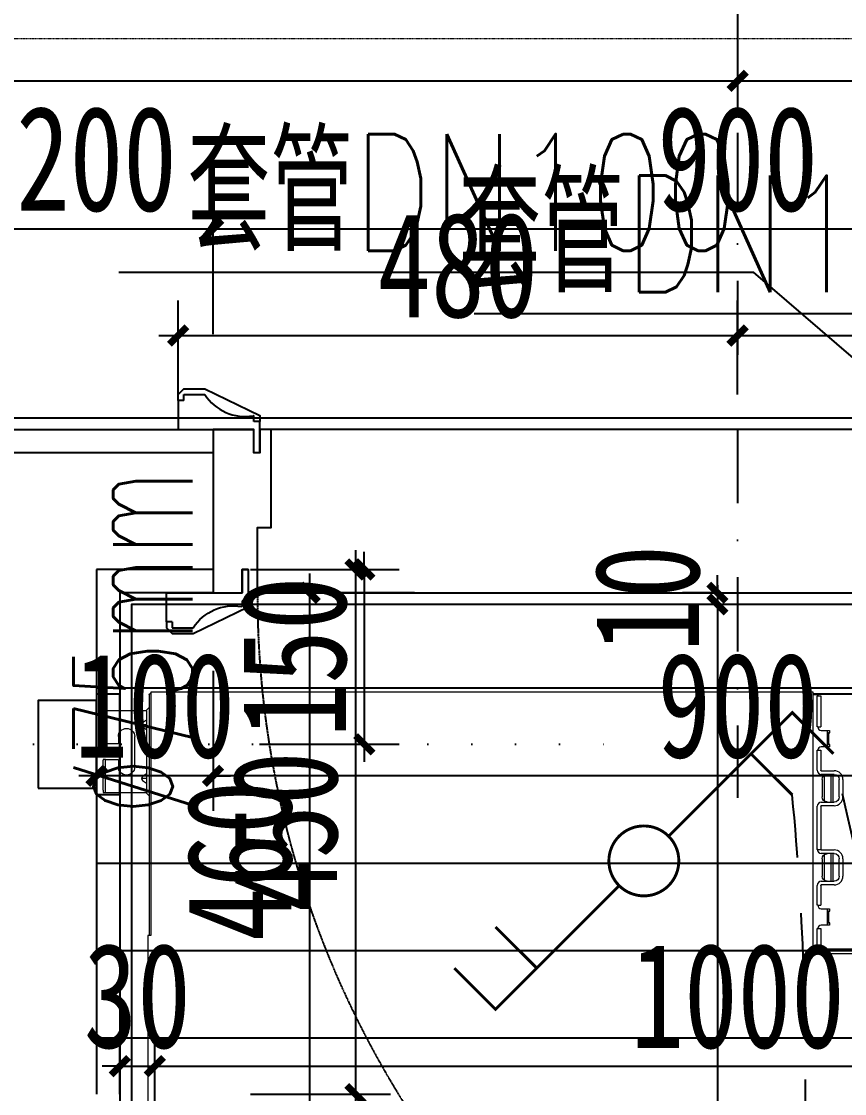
# Model space of a CAD drawing. Header units: millimetres. Extents: x -297 to 39764, y -29258 to 20315.
# Drawn here: x 18598 to 19304, y -23192 to -22272 of the extents above; entities that cross this region are included whole.
import ezdxf

# ---------------------------------------------------------------- set-up
doc = ezdxf.new("R2010")
doc.units = ezdxf.units.MM
for name, pattern in [('DASH', [0.35, 0.25, -0.1]), ('DASHDOT', [1, 0.5, -0.25, 0, -0.25]), ('DASHDOT2', [12.7, 6.35, -3.175, 0, -3.175]), ('DOT2', [0.125, 0, -0.125]), ('HIDDEN', [9.525, 6.35, -3.175])]:
    doc.linetypes.add(name, pattern=pattern)
doc.layers.get('Defpoints').update_dxf_attribs({"color": 250})
for name, color, linetype in [('.P-墙体尺寸标注', 252, 'Continuous'), ('.p-灯具连线', 6, 'Continuous'), ('.P-装饰轮廓', 180, 'Continuous'), ('.P-门', 4, 'Continuous'), ('.P-门套', 141, 'Continuous'), ('.PC-天花尺寸标注', 252, 'Continuous'), ('.PC-天花造型', 163, 'Continuous'), ('.PC-灯具尺寸标注', 252, 'Continuous'), ('.PC-综合天花虚线层', 14, 'DASHDOT2'), ('.ZD-强电开关', 183, 'Continuous'), ('.ZD-插座虚线层', 214, 'DASH'), ('.ZD-点位标注', 252, 'Continuous'), ('.ZT-空调.检修口', 52, 'Continuous'), ('0-设备', 1, 'Continuous'), ('A-Wall', 2, 'Continuous'), ('A-索引', 57, 'Continuous'), ('DUCT-新风标注', 3, 'Continuous'), ('空调套管', 1, 'Continuous')]:
    doc.layers.add(name, color=color, linetype=linetype)
doc.layers.add('ACS_DLJ_LNSG', color=4, linetype='DASHDOT', lineweight=20)
doc.layers.add('ACS_DLJ_SNJ', color=9, linetype='Continuous', lineweight=0)
doc.styles.add('_THVAC_DIM', font='SIMPLEX', dxfattribs={"width": 0.8, "height": 3.5, "bigfont": 'HZTXT'})
doc.styles.add('GOA_01_thin_0.75', font='romans.shx', dxfattribs={"width": 0.75, "bigfont": 'hzdx.shx'})
doc.styles.add('文字样式', font='', dxfattribs={"width": 0.75})
doc.styles.get('文字样式').set_extended_font_data('SimSun')
doc.dimstyles.new('西安1-40（内部尺寸）', dxfattribs={"dimscale": 30, "dimtxt": 3, "dimasz": 0.5, "dimexe": 1, "dimexo": 1, "dimgap": 0.5, "dimtad": 1, "dimdec": 0, "dimrnd": 5, "dimtxsty": '文字样式', "dimblk": 'ARCHTICK', "dimcen": 1, "dimdle": 0.55, "dimclrd": 252, "dimclre": 252, "dimclrt": 30, "dimadec": 0, "dimazin": 0, "dimtfac": 1, "dimtdec": 0, "dimtix": 1, "dimtmove": 2, "dimatfit": 3, "dimfxl": 5, "dimfxlon": 1, "dimarcsym": 0})

# ---------------------------------------------------------------- blocks, each defined once
blk = doc.blocks.new('A$C303A7B2C')
at = {"layer": '.P-门套', "ltscale": 300}
for p, q in [((-60, 25), (-60, 30)), ((-60, 30), (-42, 30)), ((-60, 25), (-65, 25)), ((-65, 25), (-65, 0)), ((0, 7), (0, 11.4)), ((-65, 0), (0, 0)), ((5, 7), (0, 7)), ((0, -20), (0, 0)), ((5, -20), (5, 7)), ((5, -20), (0, -20))]:
    blk.add_line(p, q, dxfattribs=at)
for centre, radius, start, end in [((-7.69, 52.05), 40.79, 212.7332, 280.03096), ((-0.5, 11.4), 0.5, 0, 100.03096)]:
    blk.add_arc(centre, radius, start, end, dxfattribs=at)
at = {"layer": 'A-索引', "color": 5}
blk.add_lwpolyline([(-65, 25), (-65, 30), (-60, 35), (-42, 35), (5, 12), (5, 7)], dxfattribs=at)
blk = doc.blocks.new('*U66')
at = {"layer": '.P-门', "color": 251, "linetype": 'DASH', "ltscale": 0.05}
blk.add_arc((-38, 0), 824, 180, 270, dxfattribs=at)
at = {"layer": '.P-门套', "ltscale": 15}
blk.add_lwpolyline([(-860, 140), (-860, 120), (-865, 120), (-865, 140), (-900, 140), (-900, 0), (-875, 0), (-875, 20), (-870, 20), (-870, 0), (-862, 0), (-862, 0), (-862, 56), (-850, 56), (-850, 140)], close=True, dxfattribs=at)
at = {"layer": '.P-门套', "linetype": 'ByBlock'}
blk.add_blockref('A$C303A7B2C', (-865, 140), dxfattribs=at)
at = {"layer": '.P-门套', "linetype": 'ByBlock', "xscale": -1, "rotation": 180}
blk.add_blockref('A$C303A7B2C', (-875, 0), dxfattribs=at)
blk = doc.blocks.new('_ArchTick')
at = {"color": 0, "linetype": 'ByBlock', "const_width": 0.4}
blk.add_lwpolyline([(-0.5, -0.5), (0.5, 0.5)], dxfattribs=at)
blk = doc.blocks.new('*D221')
at = {"layer": '.ZT-空调.检修口', "color": 252, "linetype": 'ByBlock', "lineweight": -2, "transparency": 16777216}
for p, q in [((18844.78, -22745.58), (18844.78, -23238.58)), ((18934.78, -22762.08), (18814.78, -22762.08)), ((18934.78, -23222.08), (18814.78, -23222.08))]:
    blk.add_line(p, q, dxfattribs=at)
at = {"layer": 'Defpoints', "color": 0, "linetype": 'ByBlock', "transparency": 16777216}
for p in [(19211.91, -22762.08, 0), (18844.78, -23222.08), (19211.91, -23222.08)]:
    blk.add_point(p, dxfattribs=at)
at = {"layer": '.ZT-空调.检修口', "color": 252, "linetype": 'ByBlock', "lineweight": -2, "transparency": 16777216, "xscale": 15, "yscale": 15, "zscale": 15}
for p, rotation in [((18844.78, -22762.08), 90), ((18844.78, -23222.08), 270)]:
    blk.add_blockref('_ArchTick', p, dxfattribs=dict(at, rotation=rotation))
at = {"layer": '.ZT-空调.检修口', "color": 30, "linetype": 'ByBlock', "transparency": 16777216, "insert": (18784.78, -22992.08), "char_height": 90, "attachment_point": 5, "rotation": 90, "style": '文字样式'}
blk.add_mtext('460', dxfattribs=at)
blk = doc.blocks.new('*D224')
at = {"layer": '.ZT-空调.检修口', "color": 252, "linetype": 'ByBlock', "lineweight": -2, "transparency": 16777216}
for p, q in [((18681.91, -23192.08), (18681.91, -23138.15)), ((18711.91, -23202.08), (18711.91, -23138.15)), ((18681.91, -23168.15), (18666.91, -23168.15)), ((18681.91, -23168.15), (18711.91, -23168.15)), ((18711.91, -23168.15), (18726.91, -23168.15))]:
    blk.add_line(p, q, dxfattribs=at)
at = {"layer": 'Defpoints', "color": 0, "linetype": 'ByBlock', "transparency": 16777216}
for p in [(18711.91, -23168.15), (18681.91, -23222.08, 0), (18711.91, -23232.08)]:
    blk.add_point(p, dxfattribs=at)
at = {"layer": '.ZT-空调.检修口', "color": 252, "linetype": 'ByBlock', "lineweight": -2, "transparency": 16777216, "xscale": 15, "yscale": 15, "zscale": 15}
blk.add_blockref('_ArchTick', (18681.91, -23168.15), dxfattribs=at)
at = {"layer": '.ZT-空调.检修口', "color": 252, "linetype": 'ByBlock', "lineweight": -2, "transparency": 16777216, "xscale": 15, "yscale": 15, "zscale": 15, "rotation": 180}
blk.add_blockref('_ArchTick', (18711.91, -23168.15), dxfattribs=at)
at = {"layer": '.ZT-空调.检修口', "color": 30, "linetype": 'ByBlock', "transparency": 16777216, "insert": (18696.91, -23108.15), "char_height": 90, "attachment_point": 5, "style": '文字样式'}
blk.add_mtext('30', dxfattribs=at)
blk = doc.blocks.new('*D225')
at = {"layer": '.ZT-空调.检修口', "color": 252, "linetype": 'ByBlock', "lineweight": -2, "transparency": 16777216}
for p, q in [((18711.91, -23192.08), (18711.91, -23138.15)), ((19711.91, -23192.08), (19711.91, -23138.15)), ((18695.41, -23168.15), (19728.41, -23168.15))]:
    blk.add_line(p, q, dxfattribs=at)
at = {"layer": 'Defpoints', "color": 0, "linetype": 'ByBlock', "transparency": 16777216}
for p in [(19711.91, -23168.15), (18711.91, -23222.08, 0), (19711.91, -23222.08, 0)]:
    blk.add_point(p, dxfattribs=at)
at = {"layer": '.ZT-空调.检修口', "color": 252, "linetype": 'ByBlock', "lineweight": -2, "transparency": 16777216, "xscale": 15, "yscale": 15, "zscale": 15, "rotation": 180}
blk.add_blockref('_ArchTick', (18711.91, -23168.15), dxfattribs=at)
at = {"layer": '.ZT-空调.检修口', "color": 252, "linetype": 'ByBlock', "lineweight": -2, "transparency": 16777216, "xscale": 15, "yscale": 15, "zscale": 15}
blk.add_blockref('_ArchTick', (19711.91, -23168.15), dxfattribs=at)
at = {"layer": '.ZT-空调.检修口', "color": 30, "linetype": 'ByBlock', "transparency": 16777216, "insert": (19211.91, -23108.15), "char_height": 90, "attachment_point": 5, "style": '文字样式'}
blk.add_mtext('1000', dxfattribs=at)
blk = doc.blocks.new('A$C26AB27A8')
at = {"color": 0, "linetype": 'Continuous'}
for p, q in [((39.41, 465.77), (39.41, 259.37)), ((40.71, 467.07), (40.81, 467.07)), ((609.01, 467.97), (40.81, 467.97)), ((40.81, 467.97), (40.81, 466.87)), ((40.81, 466.87), (40.81, 259.37)), ((609.01, 466.87), (609.01, 467.97)), ((609.01, 466.87), (614.91, 466.87)), ((609.01, 261.47), (609.01, 466.87)), ((609.01, 466.07), (613.02, 466.07)), ((612.41, 438.17), (612.41, 464.97)), ((613.02, 464.97), (612.41, 464.97)), ((734.71, 466.07), (613.02, 466.07)), ((613.02, 466.07), (613.02, 464.97)), ((613.02, 464.97), (615.52, 464.97)), ((614.91, 466.87), (628.47, 466.87)), ((615.52, 464.97), (615.52, 438.17)), ((628.46, 466.07), (628.46, 466.97)), ((628.46, 466.97), (633.16, 466.97)), ((633.16, 466.97), (633.16, 466.07)), ((633.17, 466.87), (726.46, 466.87)), ((2.01, 451.97), (0.01, 451.97)), ((0.01, 451.97), (0.01, 449.97)), ((2.01, 449.97), (2.01, 451.97)), ((2.51, 451.97), (2.01, 451.97)), ((37.11, 451.97), (2.51, 451.97)), ((37.11, 451.96), (37.11, 381.98)), ((39.27, 454.65), (37.5, 452.88)), ((0.01, 424.22), (0.01, 449.97)), ((2.01, 424.22), (2.01, 449.97)), ((37.11, 443.98), (33.85, 441.66)), ((37.11, 439.99), (32.91, 439.99)), ((33.85, 438.32), (37.11, 436.01)), ((613.02, 438.17), (612.41, 438.17)), ((613.01, 438.17), (613.02, 438.17)), ((613.02, 438.17), (615.52, 438.17)), ((613.02, 438.17), (613.02, 438.17)), ((616.01, 435.17), (622.91, 435.17)), ((620.91, 435.17), (620.91, 421.17)), ((621.81, 433.17), (620.91, 433.17)), ((622.31, 433.17), (621.81, 433.17)), ((622.31, 433.17), (622.31, 423.17)), ((622.31, 433.17), (623.41, 433.17)), ((622.91, 435.17), (622.91, 433.17)), ((623.41, 433.17), (622.91, 433.17)), ((623.41, 433.17), (623.41, 433.17)), ((0.01, 424.22), (0.01, 423.72)), ((0.01, 423.72), (2.01, 423.72)), ((2.01, 423.72), (2.01, 424.22)), ((2.51, 423.72), (2.01, 423.72)), ((12.51, 423.72), (2.51, 423.72)), ((13.01, 429.97), (13.01, 424.22)), ((27.01, 403.97), (27.01, 429.97)), ((620.91, 423.17), (621.81, 423.17)), ((621.81, 423.17), (622.31, 423.17)), ((622.31, 423.17), (623.41, 423.17)), ((623.41, 423.17), (622.91, 423.17)), ((622.91, 423.17), (622.91, 421.17)), ((623.41, 423.17), (623.41, 423.17)), ((612.41, 401.12), (612.41, 418.17)), ((613.02, 418.17), (612.41, 418.17)), ((613.01, 418.17), (613.02, 418.17)), ((613.02, 418.17), (613.02, 418.17)), ((613.02, 418.17), (615.52, 418.17)), ((615.52, 418.17), (615.52, 401.12)), ((622.91, 421.17), (616.01, 421.17)), ((2.01, 410.22), (0.01, 410.22)), ((0.01, 410.22), (0.01, 409.72)), ((0.01, 383.97), (0.01, 409.72)), ((2.01, 409.72), (2.01, 410.22)), ((2.01, 410.22), (2.51, 410.22)), ((2.01, 383.97), (2.01, 409.72)), ((2.51, 410.22), (12.51, 410.22)), ((13.01, 409.72), (13.01, 403.97)), ((37.11, 397.95), (33.85, 395.64)), ((616.01, 400.62), (627.01, 400.62)), ((627.01, 397.52), (616.01, 397.52)), ((618.71, 374.54), (618.71, 396.7)), ((620.91, 397.32), (620.91, 397.52)), ((624.56, 373.72), (624.56, 397.52)), ((625.95, 397.52), (625.95, 373.72)), ((37.11, 393.97), (32.91, 393.97)), ((33.85, 392.29), (37.11, 389.98)), ((616.71, 393.12), (616.71, 378.12)), ((631.41, 378.12), (631.41, 393.12)), ((634.52, 393.12), (634.52, 378.12)), ((0.01, 383.97), (0.01, 381.97)), ((0.01, 381.97), (2.01, 381.97)), ((2.01, 381.97), (2.01, 383.97)), ((2.01, 381.97), (2.51, 381.97)), ((2.51, 381.97), (37.11, 381.97)), ((37.5, 381.06), (39.27, 379.28)), ((612.41, 333.22), (612.41, 370.12)), ((615.52, 370.12), (615.52, 333.22)), ((616.01, 373.72), (627.01, 373.72)), ((627.01, 370.62), (616.01, 370.62)), ((620.91, 373.92), (620.91, 373.72)), ((613.02, 333.22), (612.41, 333.22)), ((613.02, 333.22), (612.41, 333.22)), ((613.02, 333.22), (613.02, 333.22)), ((613.02, 333.22), (615.52, 333.22)), ((613.02, 333.22), (615.52, 333.22)), ((616.01, 332.72), (627.01, 332.72)), ((627.01, 329.62), (616.01, 329.62)), ((616.71, 325.22), (616.71, 310.22)), ((618.71, 306.64), (618.71, 328.8)), ((620.91, 329.42), (620.91, 329.62)), ((624.56, 305.82), (624.56, 329.62)), ((625.95, 329.62), (625.95, 305.82)), ((631.41, 310.22), (631.41, 325.22)), ((634.52, 325.22), (634.52, 310.22)), ((616.01, 305.82), (627.01, 305.82)), ((620.91, 306.02), (620.91, 305.82)), ((612.41, 285.22), (612.41, 302.22)), ((615.52, 302.22), (615.52, 285.22)), ((627.01, 302.72), (616.01, 302.72)), ((613.02, 285.22), (612.41, 285.22)), ((613.01, 285.22), (613.02, 285.22)), ((613.02, 285.22), (613.02, 285.22)), ((613.02, 285.22), (615.52, 285.22)), ((616.01, 282.22), (622.91, 282.22)), ((620.91, 282.22), (620.91, 268.22)), ((621.81, 280.22), (620.91, 280.22)), ((622.31, 280.22), (621.81, 280.22)), ((622.31, 280.22), (622.31, 270.22)), ((622.31, 280.22), (623.41, 280.22)), ((622.91, 282.22), (622.91, 280.22)), ((623.41, 280.22), (622.91, 280.22)), ((623.41, 280.22), (623.41, 280.22)), ((622.91, 268.22), (616.01, 268.22)), ((620.91, 270.22), (621.81, 270.22)), ((621.81, 270.22), (622.31, 270.22)), ((622.31, 270.22), (623.41, 270.22)), ((623.41, 270.22), (622.91, 270.22)), ((622.91, 270.22), (622.91, 268.22)), ((623.41, 270.22), (623.41, 270.22)), ((38.41, 259.37), (38.41, 17.97)), ((40.81, 259.37), (38.41, 259.37)), ((608.91, 246.62), (609.01, 261.47)), ((612.41, 248.02), (612.41, 265.22)), ((613.02, 265.22), (612.41, 265.22)), ((613.02, 265.22), (613.01, 265.22)), ((613.02, 265.22), (615.52, 265.22)), ((613.02, 265.22), (613.02, 265.22)), ((615.52, 265.22), (615.52, 248.02)), ((738.41, 243.62), (611.91, 243.62)), ((612.41, 248.02), (613.01, 248.02)), ((613.02, 248.02), (612.41, 248.02)), ((613.01, 248.02), (615.51, 248.02)), ((613.02, 248.02), (615.52, 248.02)), ((613.02, 248.02), (613.02, 248.02)), ((737.41, 247.52), (616.01, 247.52))]:
    blk.add_line(p, q, dxfattribs=at)
at = {"color": 0, "linetype": 'Continuous', "extrusion": (0, 0, -1)}
for centre, radius, start, end in [((-40.71, 465.77), 1.3, 0, 90), ((-38.41, 451.96), 1.3, 0, 45), ((-20.01, 429.97), 7, 0, 180), ((-20.01, 403.97), 7, 180, 0), ((-616.01, 401.12), 0.498, 270, 0), ((-620.91, 393.12), 4.2, 0, 90), ((-627.01, 393.12), 4.4, 90, 180), ((-38.91, 378.93), 0.5, 135, 180), ((-620.91, 378.12), 4.2, 270, 359.98855), ((-627.01, 378.12), 4.4, 180, 270), ((-616.01, 370.12), 0.498, 0, 90), ((-616.01, 333.22), 0.498, 270, 359.96175), ((-620.91, 325.22), 4.2, 0, 90), ((-627.01, 325.22), 4.4, 90, 180), ((-620.91, 310.22), 4.2, 270, 359.98855), ((-627.01, 310.22), 4.4, 180, 270), ((-616.01, 302.22), 0.498, 0, 90), ((-611.91, 246.62), 3, 270, 0)]:
    blk.add_arc(centre, radius, start, end, dxfattribs=at)
at = {"color": 0, "linetype": 'Continuous'}
for centre, radius, start, end in [((38.91, 455.01), 0.5, 315, 0), ((616.01, 438.17), 3, 180, 270), ((12.51, 424.22), 0.5, 270, 0), ((616.01, 418.17), 3, 90, 180), ((12.51, 409.72), 0.5, 0, 90), ((616.01, 401.12), 3.6, 180, 270), ((627.01, 393.12), 7.5, 0, 90), ((38.41, 381.98), 1.3, 180, 225), ((627.01, 378.12), 7.5, 270, 0), ((616.01, 370.12), 3.6, 90, 180), ((616.01, 333.22), 3.6, 180.03825, 270), ((627.01, 325.22), 7.5, 0, 90), ((616.01, 302.22), 3.6, 90, 180), ((627.01, 310.22), 7.5, 270, 0), ((616.01, 285.22), 3, 180, 270), ((616.01, 265.22), 3, 90, 180), ((616.01, 248.02), 0.498, 180, 270)]:
    blk.add_arc(centre, radius, start, end, dxfattribs=at)
for centre, major_axis, start_param, end_param in [((35.88, 439.99), (3.11, 0), 2.281301, 4.001884), ((35.88, 393.97), (-3.11, 0), -0.860291, 0.860291)]:
    blk.add_ellipse(centre, major_axis=major_axis, ratio=0.707107, start_param=start_param, end_param=end_param, dxfattribs=at)
at = {"color": 0, "linetype": 'Continuous', "extrusion": (0, 0, -1)}
blk.add_ellipse((38.91, 381.48), major_axis=(-0.37, 2.2), ratio=0.07528, start_param=2.200007, end_param=3.247204, dxfattribs=at)
blk = doc.blocks.new('retrrrrrrrr')
at = {"color": 250}
for p, q in [((-79505.41381, 12129.234), (-80605.41381, 12129.234)), ((-80605.41381, 12129.234), (-80605.41381, 11829.234)), ((-80605.41381, 12054.234), (-79505.41381, 12054.234)), ((-80605.41381, 11979.234), (-79505.41381, 11979.234)), ((-80605.41381, 11904.234), (-79505.41381, 11904.234)), ((-80605.41381, 11829.234), (-79505.41381, 11829.234))]:
    blk.add_line(p, q, dxfattribs=at)
at = {"layer": '0-设备', "color": 250}
for p in [(-80586.34627, 12486.13379), (-79765.54987, 12247.97201)]:
    blk.add_line(p, (-80041.82157, 12486.13379), dxfattribs=at)
at = {"layer": 'ACS_DLJ_LNSG', "color": 250}
blk.add_line((-79593.71207, 12686.13771), (-82662.55966, 12686.13771), dxfattribs=at)
at = {"layer": '空调套管', "color": 250}
blk.add_lwpolyline([(-80281.53435, 12450.51665), (-79834.17219, 12450.51665)], dxfattribs=at)
at = {"layer": 'ACS_DLJ_SNJ', "color": 250}
blk.add_blockref('A$C26AB27A8', (-80599.64301, 11657.81742), dxfattribs=at)
at = {"layer": '0-设备', "color": 250, "insert": (-80527.59095, 12604.48244), "char_height": 100, "width": 597.1388019, "attachment_point": 1, "style": 'GOA_01_thin_0.75'}
blk.add_mtext('套管DN100', dxfattribs=at)
at = {"layer": 'DUCT-新风标注', "color": 250, "style": '_THVAC_DIM', "width": 0.564706}
blk.add_text('%%C75mm', height=102, rotation=90, dxfattribs=at).set_placement((-80522.97792, 12020.36917, 3000))
at = {"layer": '空调套管', "color": 250, "insert": (-80295.23397, 12568.86531), "char_height": 100, "width": 597.1388019, "attachment_point": 1, "style": 'GOA_01_thin_0.75'}
blk.add_mtext('套管DN100', dxfattribs=at)
blk = doc.blocks.new('*D676')
at = {"layer": '.P-墙体尺寸标注', "color": 252, "linetype": 'ByBlock', "lineweight": -2, "transparency": 16777216}
for p, q in [((18761.91, -22540.24), (18761.91, -22420.24)), ((19661.91, -22540.24), (19661.91, -22420.24)), ((19678.41, -22450.24), (18745.41, -22450.24))]:
    blk.add_line(p, q, dxfattribs=at)
at = {"layer": 'Defpoints', "color": 0, "linetype": 'ByBlock', "transparency": 16777216}
for p in [(18761.91, -22450.24), (18761.91, -22642.08), (19661.91, -22642.08)]:
    blk.add_point(p, dxfattribs=at)
at = {"layer": '.P-墙体尺寸标注', "color": 252, "linetype": 'ByBlock', "lineweight": -2, "transparency": 16777216, "xscale": 15, "yscale": 15, "zscale": 15, "rotation": 180}
blk.add_blockref('_ArchTick', (18761.91, -22450.24), dxfattribs=at)
at = {"layer": '.P-墙体尺寸标注', "color": 252, "linetype": 'ByBlock', "lineweight": -2, "transparency": 16777216, "xscale": 15, "yscale": 15, "zscale": 15}
blk.add_blockref('_ArchTick', (19661.91, -22450.24), dxfattribs=at)
at = {"layer": '.P-墙体尺寸标注', "color": 30, "linetype": 'ByBlock', "transparency": 16777216, "insert": (19211.91, -22390.24), "char_height": 90, "attachment_point": 5, "style": '文字样式'}
blk.add_mtext('900', dxfattribs=at)
blk = doc.blocks.new('*D677')
at = {"layer": '.P-墙体尺寸标注', "color": 252, "linetype": 'ByBlock', "lineweight": -2, "transparency": 16777216}
for p, q in [((18561.91, -22540.24), (18561.91, -22420.24)), ((18761.91, -22540.24), (18761.91, -22420.24)), ((18778.41, -22450.24), (18545.41, -22450.24))]:
    blk.add_line(p, q, dxfattribs=at)
at = {"layer": 'Defpoints', "color": 0, "linetype": 'ByBlock', "transparency": 16777216}
for p in [(18561.91, -22450.24), (18561.91, -22642.08), (18761.91, -22642.08)]:
    blk.add_point(p, dxfattribs=at)
at = {"layer": '.P-墙体尺寸标注', "color": 252, "linetype": 'ByBlock', "lineweight": -2, "transparency": 16777216, "xscale": 15, "yscale": 15, "zscale": 15, "rotation": 180}
blk.add_blockref('_ArchTick', (18561.91, -22450.24), dxfattribs=at)
at = {"layer": '.P-墙体尺寸标注', "color": 252, "linetype": 'ByBlock', "lineweight": -2, "transparency": 16777216, "xscale": 15, "yscale": 15, "zscale": 15}
blk.add_blockref('_ArchTick', (18761.91, -22450.24), dxfattribs=at)
at = {"layer": '.P-墙体尺寸标注', "color": 30, "linetype": 'ByBlock', "transparency": 16777216, "insert": (18661.91, -22390.24), "char_height": 90, "attachment_point": 5, "style": '文字样式'}
blk.add_mtext('200', dxfattribs=at)
blk = doc.blocks.new('*D680')
at = {"layer": '.P-墙体尺寸标注', "color": 252, "linetype": 'ByBlock', "lineweight": -2, "transparency": 16777216}
for p, q in [((18261.91, -22942.28), (18261.91, -22822.28)), ((18561.91, -22942.28), (18561.91, -22822.28)), ((18578.41, -22852.28), (18245.41, -22852.28))]:
    blk.add_line(p, q, dxfattribs=at)
at = {"layer": 'Defpoints', "color": 0, "linetype": 'ByBlock', "transparency": 16777216}
for p in [(18261.91, -22852.28), (18261.91, -22992.08, 0), (18561.91, -22992.08, 0)]:
    blk.add_point(p, dxfattribs=at)
at = {"layer": '.P-墙体尺寸标注', "color": 252, "linetype": 'ByBlock', "lineweight": -2, "transparency": 16777216, "xscale": 15, "yscale": 15, "zscale": 15, "rotation": 180}
blk.add_blockref('_ArchTick', (18261.91, -22852.28), dxfattribs=at)
at = {"layer": '.P-墙体尺寸标注', "color": 252, "linetype": 'ByBlock', "lineweight": -2, "transparency": 16777216, "xscale": 15, "yscale": 15, "zscale": 15}
blk.add_blockref('_ArchTick', (18561.91, -22852.28), dxfattribs=at)
at = {"layer": '.P-墙体尺寸标注', "color": 30, "linetype": 'ByBlock', "transparency": 16777216, "insert": (18512.97, -22792.28), "char_height": 90, "attachment_point": 5, "style": '文字样式'}
blk.add_mtext('300', dxfattribs=at)
blk = doc.blocks.new('*D730')
at = {"layer": '.P-墙体尺寸标注', "color": 252, "linetype": 'ByBlock', "lineweight": -2, "transparency": 16777216}
for p, q in [((18761.91, -22829.15), (18761.91, -22949.15)), ((19661.91, -22829.15), (19661.91, -22949.15)), ((19678.41, -22919.15), (18745.41, -22919.15))]:
    blk.add_line(p, q, dxfattribs=at)
at = {"layer": 'Defpoints', "color": 0, "linetype": 'ByBlock', "transparency": 16777216}
for p in [(18761.91, -22742.08), (19661.91, -22742.08), (18761.91, -22919.15)]:
    blk.add_point(p, dxfattribs=at)
at = {"layer": '.P-墙体尺寸标注', "color": 252, "linetype": 'ByBlock', "lineweight": -2, "transparency": 16777216, "xscale": 15, "yscale": 15, "zscale": 15, "rotation": 180}
blk.add_blockref('_ArchTick', (18761.91, -22919.15), dxfattribs=at)
at = {"layer": '.P-墙体尺寸标注', "color": 252, "linetype": 'ByBlock', "lineweight": -2, "transparency": 16777216, "xscale": 15, "yscale": 15, "zscale": 15}
blk.add_blockref('_ArchTick', (19661.91, -22919.15), dxfattribs=at)
at = {"layer": '.P-墙体尺寸标注', "color": 30, "linetype": 'ByBlock', "transparency": 16777216, "insert": (19211.91, -22859.15), "char_height": 90, "attachment_point": 5, "style": '文字样式'}
blk.add_mtext('900', dxfattribs=at)
blk = doc.blocks.new('*D731')
at = {"layer": '.P-墙体尺寸标注', "color": 252, "linetype": 'ByBlock', "lineweight": -2, "transparency": 16777216}
for p, q in [((18661.91, -22829.15), (18661.91, -22949.15)), ((18761.91, -22829.15), (18761.91, -22949.15)), ((18661.91, -22919.15), (18646.91, -22919.15)), ((18761.91, -22919.15), (18661.91, -22919.15)), ((18761.91, -22919.15), (18776.91, -22919.15))]:
    blk.add_line(p, q, dxfattribs=at)
at = {"layer": 'Defpoints', "color": 0, "linetype": 'ByBlock', "transparency": 16777216}
for p in [(18661.91, -22742.08), (18761.91, -22742.08), (18661.91, -22919.15)]:
    blk.add_point(p, dxfattribs=at)
at = {"layer": '.P-墙体尺寸标注', "color": 252, "linetype": 'ByBlock', "lineweight": -2, "transparency": 16777216, "xscale": 15, "yscale": 15, "zscale": 15}
blk.add_blockref('_ArchTick', (18661.91, -22919.15), dxfattribs=at)
at = {"layer": '.P-墙体尺寸标注', "color": 252, "linetype": 'ByBlock', "lineweight": -2, "transparency": 16777216, "xscale": 15, "yscale": 15, "zscale": 15, "rotation": 180}
blk.add_blockref('_ArchTick', (18761.91, -22919.15), dxfattribs=at)
at = {"layer": '.P-墙体尺寸标注', "color": 30, "linetype": 'ByBlock', "transparency": 16777216, "insert": (18711.91, -22859.15), "char_height": 90, "attachment_point": 5, "style": '文字样式'}
blk.add_mtext('100', dxfattribs=at)
blk = doc.blocks.new('*D732')
at = {"layer": '.P-墙体尺寸标注', "color": 252, "linetype": 'ByBlock', "lineweight": -2, "transparency": 16777216}
for p, q in [((18884.06, -22725.58), (18884.06, -23208.58)), ((18794.06, -22742.08), (18914.06, -22742.08)), ((18794.06, -23192.08), (18914.06, -23192.08))]:
    blk.add_line(p, q, dxfattribs=at)
at = {"layer": 'Defpoints', "color": 0, "linetype": 'ByBlock', "transparency": 16777216}
for p in [(18661.91, -22742.08), (18661.91, -23192.08, 0), (18884.06, -23192.08)]:
    blk.add_point(p, dxfattribs=at)
at = {"layer": '.P-墙体尺寸标注', "color": 252, "linetype": 'ByBlock', "lineweight": -2, "transparency": 16777216, "xscale": 15, "yscale": 15, "zscale": 15}
for p, rotation in [((18884.06, -22742.08), 90), ((18884.06, -23192.08), 270)]:
    blk.add_blockref('_ArchTick', p, dxfattribs=dict(at, rotation=rotation))
at = {"layer": '.P-墙体尺寸标注', "color": 30, "linetype": 'ByBlock', "transparency": 16777216, "insert": (18824.06, -22967.08), "char_height": 90, "attachment_point": 5, "rotation": 90, "style": '文字样式'}
blk.add_mtext('450', dxfattribs=at)
blk = doc.blocks.new('*D805')
at = {"layer": '.PC-天花尺寸标注', "color": 252, "linetype": 'ByBlock', "lineweight": -2, "transparency": 16777216}
for p, q in [((19194.56, -22762.08), (19194.56, -22747.08)), ((19194.56, -22762.08), (19164.56, -22762.08)), ((19194.56, -22762.08), (19194.56, -22772.08)), ((19194.56, -22772.08), (19164.56, -22772.08)), ((19194.56, -22772.08), (19194.56, -22787.08))]:
    blk.add_line(p, q, dxfattribs=at)
at = {"layer": 'Defpoints', "color": 0, "linetype": 'ByBlock', "transparency": 16777216}
for p in [(19211.91, -22762.08, 0), (19194.56, -22772.08), (19211.91, -22772.08)]:
    blk.add_point(p, dxfattribs=at)
at = {"layer": '.PC-天花尺寸标注', "color": 252, "linetype": 'ByBlock', "lineweight": -2, "transparency": 16777216, "xscale": 15, "yscale": 15, "zscale": 15}
for p, rotation in [((19194.56, -22762.08), 270), ((19194.56, -22772.08), 90)]:
    blk.add_blockref('_ArchTick', p, dxfattribs=dict(at, rotation=rotation))
at = {"layer": '.PC-天花尺寸标注', "color": 30, "linetype": 'ByBlock', "transparency": 16777216, "insert": (19134.56, -22767.08), "char_height": 90, "attachment_point": 5, "rotation": 90, "style": '文字样式'}
blk.add_mtext('10', dxfattribs=at)
blk = doc.blocks.new('*D806')
at = {"layer": '.PC-天花尺寸标注', "color": 252, "linetype": 'ByBlock', "lineweight": -2, "transparency": 16777216}
for p, q in [((19194.56, -22755.58), (19194.56, -23878.58)), ((19194.56, -22772.08), (19164.56, -22772.08)), ((19284.56, -23862.08), (19164.56, -23862.08))]:
    blk.add_line(p, q, dxfattribs=at)
at = {"layer": 'Defpoints', "color": 0, "linetype": 'ByBlock', "transparency": 16777216}
for p in [(19211.91, -22772.08), (19194.56, -23862.08), (19741.91, -23862.08)]:
    blk.add_point(p, dxfattribs=at)
at = {"layer": '.PC-天花尺寸标注', "color": 252, "linetype": 'ByBlock', "lineweight": -2, "transparency": 16777216, "xscale": 15, "yscale": 15, "zscale": 15}
for p, rotation in [((19194.56, -22772.08), 90), ((19194.56, -23862.08), 270)]:
    blk.add_blockref('_ArchTick', p, dxfattribs=dict(at, rotation=rotation))
at = {"layer": '.PC-天花尺寸标注', "color": 30, "linetype": 'ByBlock', "transparency": 16777216, "insert": (19134.56, -23317.08), "char_height": 90, "attachment_point": 5, "rotation": 90, "style": '文字样式'}
blk.add_mtext('1090', dxfattribs=at)
blk = doc.blocks.new('*D910')
at = {"layer": '.PC-灯具尺寸标注', "color": 252, "linetype": 'ByBlock', "lineweight": -2, "transparency": 16777216}
for p, q in [((17661.91, -22232.98), (17661.91, -22352.98)), ((19211.91, -22232.98), (19211.91, -22352.98)), ((17645.41, -22322.98), (19228.41, -22322.98))]:
    blk.add_line(p, q, dxfattribs=at)
at = {"layer": 'Defpoints', "color": 0, "linetype": 'ByBlock', "transparency": 16777216}
for p in [(17661.91, -22092.08), (19211.91, -22092.08), (19211.91, -22322.98)]:
    blk.add_point(p, dxfattribs=at)
at = {"layer": '.PC-灯具尺寸标注', "color": 252, "linetype": 'ByBlock', "lineweight": -2, "transparency": 16777216, "xscale": 15, "yscale": 15, "zscale": 15, "rotation": 180}
blk.add_blockref('_ArchTick', (17661.91, -22322.98), dxfattribs=at)
at = {"layer": '.PC-灯具尺寸标注', "color": 252, "linetype": 'ByBlock', "lineweight": -2, "transparency": 16777216, "xscale": 15, "yscale": 15, "zscale": 15}
blk.add_blockref('_ArchTick', (19211.91, -22322.98), dxfattribs=at)
at = {"layer": '.PC-灯具尺寸标注', "color": 30, "linetype": 'ByBlock', "transparency": 16777216, "insert": (18436.91, -22262.98), "char_height": 90, "attachment_point": 5, "style": '文字样式'}
blk.add_mtext('1550', dxfattribs=at)
blk = doc.blocks.new('*D911')
at = {"layer": '.PC-灯具尺寸标注', "color": 252, "linetype": 'ByBlock', "lineweight": -2, "transparency": 16777216}
for p, q in [((18731.91, -22592.08), (18731.91, -22511.48)), ((19211.91, -22592.08), (19211.91, -22511.48)), ((18715.41, -22541.48), (19228.41, -22541.48))]:
    blk.add_line(p, q, dxfattribs=at)
at = {"layer": 'Defpoints', "color": 0, "linetype": 'ByBlock', "transparency": 16777216}
for p in [(19211.91, -22541.48), (18731.91, -22622.08, 0), (19211.91, -22622.08)]:
    blk.add_point(p, dxfattribs=at)
at = {"layer": '.PC-灯具尺寸标注', "color": 252, "linetype": 'ByBlock', "lineweight": -2, "transparency": 16777216, "xscale": 15, "yscale": 15, "zscale": 15, "rotation": 180}
blk.add_blockref('_ArchTick', (18731.91, -22541.48), dxfattribs=at)
at = {"layer": '.PC-灯具尺寸标注', "color": 252, "linetype": 'ByBlock', "lineweight": -2, "transparency": 16777216, "xscale": 15, "yscale": 15, "zscale": 15}
blk.add_blockref('_ArchTick', (19211.91, -22541.48), dxfattribs=at)
at = {"layer": '.PC-灯具尺寸标注', "color": 30, "linetype": 'ByBlock', "transparency": 16777216, "insert": (18971.91, -22481.48), "char_height": 90, "attachment_point": 5, "style": '文字样式'}
blk.add_mtext('480', dxfattribs=at)
blk = doc.blocks.new('*D912')
at = {"layer": '.PC-灯具尺寸标注', "color": 252, "linetype": 'ByBlock', "lineweight": -2, "transparency": 16777216}
for p, q in [((19211.91, -22592.08), (19211.91, -22511.48)), ((19691.91, -22592.08), (19691.91, -22511.48)), ((19195.41, -22541.48), (19708.41, -22541.48))]:
    blk.add_line(p, q, dxfattribs=at)
at = {"layer": 'Defpoints', "color": 0, "linetype": 'ByBlock', "transparency": 16777216}
for p in [(19691.91, -22541.48), (19211.91, -22622.08), (19691.91, -22622.08, 0)]:
    blk.add_point(p, dxfattribs=at)
at = {"layer": '.PC-灯具尺寸标注', "color": 252, "linetype": 'ByBlock', "lineweight": -2, "transparency": 16777216, "xscale": 15, "yscale": 15, "zscale": 15, "rotation": 180}
blk.add_blockref('_ArchTick', (19211.91, -22541.48), dxfattribs=at)
at = {"layer": '.PC-灯具尺寸标注', "color": 252, "linetype": 'ByBlock', "lineweight": -2, "transparency": 16777216, "xscale": 15, "yscale": 15, "zscale": 15}
blk.add_blockref('_ArchTick', (19691.91, -22541.48), dxfattribs=at)
at = {"layer": '.PC-灯具尺寸标注', "color": 30, "linetype": 'ByBlock', "transparency": 16777216, "insert": (19451.91, -22481.48), "char_height": 90, "attachment_point": 5, "style": '文字样式'}
blk.add_mtext('480', dxfattribs=at)
blk = doc.blocks.new('DHXBHXA$C77BD43D8')
at = {"const_width": 2.5}
for points in [[(-21.21, -21.21, -1), (21.21, 21.21), (127.28, 127.28), (162.63, 91.92)], [(21.21, 21.21, -1), (-21.21, -21.21), (-127.28, -127.28), (-162.63, -91.92)]]:
    blk.add_lwpolyline(points, format="xyb", dxfattribs=at)
for points in [[(91.92, 91.92), (127.28, 56.57)], [(-91.92, -91.92), (-127.28, -56.57)]]:
    blk.add_lwpolyline(points, dxfattribs=at)
blk = doc.blocks.new('2312')
at = {"layer": '.ZD-强电开关', "color": 6, "linetype": 'ByBlock', "ltscale": 0.1}
for points in [[(-50, 43), (-50, -43), (-70, -43), (-70, 43)], [(0, -37.5), (-50, -37.5), (-50, 37.5), (0, 37.5)]]:
    blk.add_lwpolyline(points, close=True, dxfattribs=at)
blk = doc.blocks.new('*D981')
at = {"layer": '.ZD-点位标注', "color": 252, "linetype": 'ByBlock', "lineweight": -2, "transparency": 16777216}
for p, q in [((18891.66, -22742.08), (18891.66, -22727.08)), ((18801.66, -22742.08), (18921.66, -22742.08)), ((18891.66, -22742.08), (18891.66, -22892.08)), ((18801.66, -22892.08), (18921.66, -22892.08)), ((18891.66, -22892.08), (18891.66, -22907.08))]:
    blk.add_line(p, q, dxfattribs=at)
at = {"layer": 'Defpoints', "color": 0, "linetype": 'ByBlock', "transparency": 16777216}
for p in [(18661.91, -22742.08), (18661.91, -22892.08), (18891.66, -22892.08)]:
    blk.add_point(p, dxfattribs=at)
at = {"layer": '.ZD-点位标注', "color": 252, "linetype": 'ByBlock', "lineweight": -2, "transparency": 16777216, "xscale": 15, "yscale": 15, "zscale": 15}
for p, rotation in [((18891.66, -22742.08), 270), ((18891.66, -22892.08), 90)]:
    blk.add_blockref('_ArchTick', p, dxfattribs=dict(at, rotation=rotation))
at = {"layer": '.ZD-点位标注', "color": 30, "linetype": 'ByBlock', "transparency": 16777216, "insert": (18831.66, -22817.08), "char_height": 90, "attachment_point": 5, "rotation": 90, "style": '文字样式'}
blk.add_mtext('150', dxfattribs=at)
blk = doc.blocks.new('*D1057')
at = {"layer": '.PC-灯具尺寸标注', "color": 252, "linetype": 'ByBlock', "lineweight": -2, "transparency": 16777216}
for p, q in [((19211.91, -22232.98), (19211.91, -22352.98)), ((19741.91, -22232.98), (19741.91, -22352.98)), ((19195.41, -22322.98), (19758.41, -22322.98))]:
    blk.add_line(p, q, dxfattribs=at)
at = {"layer": 'Defpoints', "color": 0, "linetype": 'ByBlock', "transparency": 16777216}
for p in [(19211.91, -22092.08), (19741.91, -22092.08), (19741.91, -22322.98)]:
    blk.add_point(p, dxfattribs=at)
at = {"layer": '.PC-灯具尺寸标注', "color": 252, "linetype": 'ByBlock', "lineweight": -2, "transparency": 16777216, "xscale": 15, "yscale": 15, "zscale": 15, "rotation": 180}
blk.add_blockref('_ArchTick', (19211.91, -22322.98), dxfattribs=at)
at = {"layer": '.PC-灯具尺寸标注', "color": 252, "linetype": 'ByBlock', "lineweight": -2, "transparency": 16777216, "xscale": 15, "yscale": 15, "zscale": 15}
blk.add_blockref('_ArchTick', (19741.91, -22322.98), dxfattribs=at)
at = {"layer": '.PC-灯具尺寸标注', "color": 30, "linetype": 'ByBlock', "transparency": 16777216, "insert": (19476.91, -22262.98), "char_height": 90, "attachment_point": 5, "style": '文字样式'}
blk.add_mtext('530', dxfattribs=at)

msp = doc.modelspace()

# ---------------------------------------------------------------- linework, layer by layer
at = {"layer": '.p-灯具连线', "color": 6, "linetype": 'HIDDEN', "ltscale": 15, "elevation": 0}
msp.add_lwpolyline([(17656.57, -25985.15, -0.195747), (19611.91, -26292.08, 0.066049), (19294.09, -22900.15, 0.747916)], format="xyb", dxfattribs=at)
at = {"layer": '.p-灯具连线', "color": 6, "linetype": 'HIDDEN', "ltscale": 15}
msp.add_lwpolyline([(19258.74, -22935.51, -0.258546), (18311.91, -25117.08, 0.18951), (17621.22, -25949.79, 0.118211)], format="xyb", dxfattribs=at)
at = {"layer": '.P-装饰轮廓'}
msp.add_lwpolyline([(15711.91, -26482.08), (15711.91, -26422.08), (16641.91, -26422.08), (16641.91, -22622.08), (16781.91, -22622.08), (16781.91, -22972.08), (18541.91, -22972.08), (18541.91, -22622.08), (18761.91, -22622.08)], dxfattribs=at)
at = {"layer": '.P-装饰轮廓', "elevation": 0}
msp.add_lwpolyline([(18761.91, -22762.08), (18681.91, -22762.08), (18681.91, -23212.08), (16881.91, -23212.08), (16881.91, -26422.08), (17311.91, -26422.08)], dxfattribs=at)
at = {"layer": '.PC-天花造型', "color": 8}
for p, q in [((19611.91, -22622.08, 0), (18811.91, -22622.08, 0)), ((18799.91, -22762.08, 0), (19623.91, -22762.08, 0))]:
    msp.add_line(p, q, dxfattribs=at)
at = {"layer": '.PC-天花造型'}
for points in [[(16631.91, -26172.08), (16631.91, -22612.08), (16791.91, -22612.08), (16791.91, -22962.08), (18531.91, -22962.08), (18531.91, -22612.08), (19731.91, -22612.08), (19731.91, -21572.08), (15631.91, -21572.08), (15631.91, -18672.08), (11931.91, -18672.08), (11931.91, -18512.08), (12581.91, -18512.08), (12581.91, -17572.08), (10891.91, -17572.08), (10891.91, -26172.08)], [(19731.91, -23862.08), (19731.91, -22772.08), (18691.91, -22772.08), (18691.91, -23222.08), (16891.91, -23222.08), (16891.91, -23862.08)]]:
    msp.add_lwpolyline(points, dxfattribs=at)
at = {"layer": '.PC-综合天花虚线层', "linetype": 'DASHDOT2', "ltscale": 10}
msp.add_line((19211.91, -21732.04), (19211.91, -22937.88), dxfattribs=at)
at = {"layer": '.ZD-强电开关', "color": 1}
msp.add_lwpolyline([(18681.91, -22892.08, 0, 25, 0), (18781.91, -22892.08, 0, 0, 0), (18939.08, -22892.08, 0, 0, 0), (18939.08, -22992.08, 0, 0, 0), (19131.46, -22992.08, 0, 0, 0)], format="xyseb", dxfattribs=at)
at = {"layer": '.ZD-插座虚线层', "linetype": 'DOT2', "ltscale": 300}
msp.add_line((18570.26, -22892.08), (19129.11, -22892.08), dxfattribs=at)
at = {"layer": 'A-Wall', "color": 7}
for p, q in [((18761.91, -22642.08), (18561.91, -22642.08)), ((18761.91, -22642.08), (18761.91, -22742.08)), ((18761.91, -22742.08), (18661.91, -22742.08)), ((18661.91, -22742.08), (18661.91, -23192.08, 0))]:
    msp.add_line(p, q, dxfattribs=at)

# ---------------------------------------------------------------- block references
at = {"layer": '.P-门套'}
msp.add_blockref('*U66', (19661.91, -22762.08, 0), dxfattribs=at)
at = {"layer": '.ZD-强电开关', "color": 4, "linetype": 'ByBlock', "xscale": -1}
msp.add_blockref('2312', (18611.91, -22892.08), dxfattribs=at)
at = {"layer": '.ZD-强电开关', "rotation": 180}
msp.add_blockref('DHXBHXA$C77BD43D8', (19131.46, -22992.08), dxfattribs=at)
at = {"layer": '.ZT-空调.检修口', "color": 0}
msp.add_blockref('retrrrrrrrr', (99267.32, -34973.19), dxfattribs=at)

# ---------------------------------------------------------------- dimensions: what is measured, and where the dimension line sits
at = {"layer": '.P-墙体尺寸标注', "color": 1, "linetype": 'ByBlock'}
for base, p1, p2, picture, middle in [((18561.91, -22450.24), (18761.91, -22642.08), (18561.91, -22642.08), '*D677', (18661.91, -22390.24)), ((18761.91, -22450.24), (19661.91, -22642.08), (18761.91, -22642.08), '*D676', (19211.91, -22390.24)), ((18661.91, -22919.15), (18761.91, -22742.08), (18661.91, -22742.08), '*D731', (18711.91, -22859.15)), ((18761.91, -22919.15), (19661.91, -22742.08), (18761.91, -22742.08), '*D730', (19211.91, -22859.15))]:
    dim = msp.add_linear_dim(base=base, p1=p1, p2=p2, dimstyle='西安1-40（内部尺寸）', override={"dimfxl": 3}, dxfattribs=at)
    dim.commit()
    dim.dimension.update_dxf_attribs({"geometry": picture, "text_midpoint": middle})
dim = msp.add_linear_dim(base=(18884.06, -23192.08), p1=(18661.91, -22742.08), p2=(18661.91, -23192.08, 0), angle=90, dimstyle='西安1-40（内部尺寸）', override={"dimfxl": 3}, dxfattribs=at)
dim.commit()
dim.dimension.update_dxf_attribs({"geometry": '*D732', "text_midpoint": (18824.06, -22967.08)})
dim = msp.add_linear_dim(base=(18261.91, -22852.28), p1=(18561.91, -22992.08, 0), p2=(18261.91, -22992.08, 0), dimstyle='西安1-40（内部尺寸）', override={"dimfxl": 3}, dxfattribs=at)
dim.commit()
dim.dimension.update_dxf_attribs({"geometry": '*D680', "text_midpoint": (18512.97, -22792.28), "dimtype": 160})
at = {"layer": '.PC-天花尺寸标注', "color": 1, "linetype": 'ByBlock'}
for base, p1, p2, picture, middle in [((19194.56, -22772.08), (19211.91, -22762.08, 0), (19211.91, -22772.08), '*D805', (19134.56, -22767.08)), ((19194.56, -23862.08), (19211.91, -22772.08), (19741.91, -23862.08), '*D806', (19134.56, -23317.08))]:
    dim = msp.add_linear_dim(base=base, p1=p1, p2=p2, angle=90, dimstyle='西安1-40（内部尺寸）', override={"dimfxl": 3}, dxfattribs=at)
    dim.commit()
    dim.dimension.update_dxf_attribs({"geometry": picture, "text_midpoint": middle})
at = {"layer": '.PC-灯具尺寸标注', "color": 1, "linetype": 'ByBlock'}
for base, p1, p2, picture, middle in [((19211.91, -22322.98), (17661.91, -22092.08), (19211.91, -22092.08), '*D910', (18436.91, -22262.98)), ((19741.91, -22322.98), (19211.91, -22092.08), (19741.91, -22092.08), '*D1057', (19476.91, -22262.98)), ((19211.91, -22541.48), (18731.91, -22622.08, 0), (19211.91, -22622.08), '*D911', (18971.91, -22481.48)), ((19691.91, -22541.48), (19211.91, -22622.08), (19691.91, -22622.08, 0), '*D912', (19451.91, -22481.48))]:
    dim = msp.add_linear_dim(base=base, p1=p1, p2=p2, dimstyle='西安1-40（内部尺寸）', override={"dimfxl": 3}, dxfattribs=at)
    dim.commit()
    dim.dimension.update_dxf_attribs({"geometry": picture, "text_midpoint": middle})
at = {"layer": '.ZD-点位标注', "color": 1, "linetype": 'ByBlock'}
dim = msp.add_linear_dim(base=(18891.66, -22892.08), p1=(18661.91, -22742.08), p2=(18661.91, -22892.08), angle=90, dimstyle='西安1-40（内部尺寸）', override={"dimfxl": 3}, dxfattribs=at)
dim.commit()
dim.dimension.update_dxf_attribs({"geometry": '*D981', "text_midpoint": (18831.66, -22817.08)})
at = {"layer": '.ZT-空调.检修口', "color": 1, "linetype": 'ByBlock'}
dim = msp.add_linear_dim(base=(18844.78, -23222.08), p1=(19211.91, -22762.08, 0), p2=(19211.91, -23222.08), angle=90, dimstyle='西安1-40（内部尺寸）', override={"dimfxl": 3}, dxfattribs=at)
dim.commit()
dim.dimension.update_dxf_attribs({"geometry": '*D221', "text_midpoint": (18784.78, -22992.08)})
for base, p1, p2, picture, middle in [((18711.91, -23168.15, 0), (18681.91, -23222.08, 0), (18711.91, -23232.08, 0), '*D224', (18696.91, -23108.15, 0)), ((19711.91, -23168.15, 0), (18711.91, -23222.08), (19711.91, -23222.08), '*D225', (19211.91, -23108.15, 0))]:
    dim = msp.add_linear_dim(base=base, p1=p1, p2=p2, dimstyle='西安1-40（内部尺寸）', override={"dimfxl": 3}, dxfattribs=at)
    dim.commit()
    dim.dimension.update_dxf_attribs({"geometry": picture, "text_midpoint": middle})

doc.saveas('drawing.dxf')
